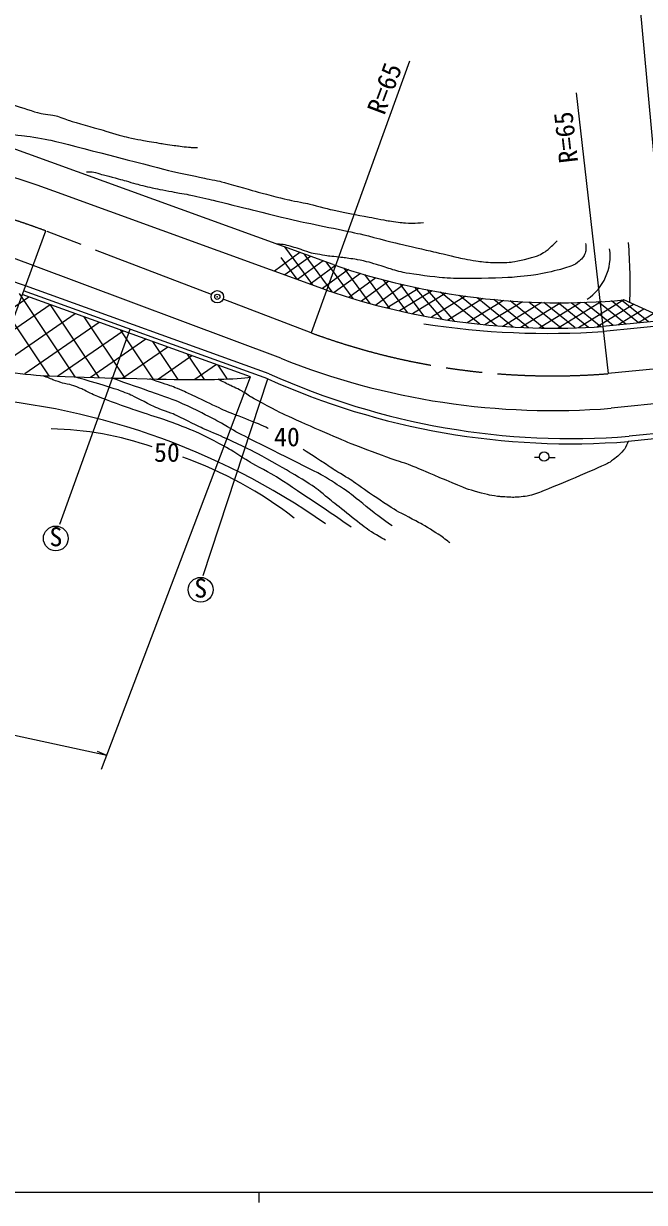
# Model space of a CAD drawing. Units: millimetres, scale not verified. Extents: x 40000 to 680000, y 20000 to 380000.
# Drawn here: x 245282 to 305235, y 204000 to 317867 of the extents above; entities that cross this region are included whole.
import ezdxf
from ezdxf.enums import TextEntityAlignment as Align

# ---------------------------------------------------------------- set-up
doc = ezdxf.new("R2010")
doc.units = ezdxf.units.MM
doc.header["$LTSCALE"] = 1000
doc.header["$PDMODE"] = 32
doc.header["$PDSIZE"] = 500
doc.linetypes.add('CHAIN', pattern=[18.5, 12, -1.5, 3.5, -1.5])
for name, color, linetype, lineweight in [('M-BGD', 7, 'Continuous', 13), ('M-BMK', 2, 'CHAIN', 13), ('M-STR-HTXT', 7, 'Continuous', 13), ('M-TTL-BAND', 7, 'Continuous', 25), ('M-WORK', 1, 'Continuous', 13)]:
    doc.layers.add(name, color=color, linetype=linetype, lineweight=lineweight)
doc.styles.add('ＭＳ ゴシック', font='')
doc.styles.get('ＭＳ ゴシック').set_extended_font_data('MS Gothic')

msp = doc.modelspace()

# ---------------------------------------------------------------- linework, layer by layer
at = {"layer": 'M-BGD'}
msp.add_circle((263991, 291478), 600, dxfattribs=at)
msp.add_point((263991, 291478), dxfattribs=at)
at = {"layer": 'M-BMK'}
for p, q in [((263430, 291694), (247428, 297839)), ((273046, 288001), (264551, 291263)), ((362634, 290215), (301745, 284052))]:
    msp.add_line(p, q, dxfattribs=at)
for centre, radius, start, end in [((209602, 194776), 109786, 69.84606, 99.66634), ((296371, 351261), 67424, 249.75983, 274.57137)]:
    msp.add_arc(centre, radius, start, end, dxfattribs=at)
at = {"layer": 'M-STR-HTXT'}
for p, q in [((252810, 245849), (267187, 283743)), ((253315, 247180), (252408, 247561))]:
    msp.add_line(p, q, dxfattribs=at)
for points in [[(271047, 324233), (304381, 324233), (307606, 289248)], [(253315, 247180), (192189, 260399), (193172, 260375)]]:
    msp.add_lwpolyline(points, dxfattribs=at)
at = {"layer": 'M-TTL-BAND'}
for p, q in [((40000, 205000), (579000, 205000)), ((268000, 205000), (268000, 204000))]:
    msp.add_line(p, q, dxfattribs=at)
at = {"layer": 'M-WORK'}
for p, q in [((282550, 314221), (273046, 288001)), ((298647, 311177), (301745, 284052)), ((275171, 294589), (243116, 306209)), ((274541, 292127), (248206, 301674)), ((234766, 263730), (247428, 297839)), ((270478, 296290), (273173, 292623)), ((271971, 295749), (269511, 293951)), ((270109, 295281), (271658, 293173)), ((272981, 295383), (270522, 293584)), ((274205, 294939), (271745, 293141)), ((272356, 295610), (275039, 291958)), ((270114, 285538), (246193, 294512)), ((275405, 294509), (272941, 292707)), ((276643, 294100), (274143, 292272)), ((274481, 294839), (277076, 291308)), ((276218, 294237), (278718, 290836)), ((362706, 294825), (301225, 288602)), ((362761, 294349), (301280, 288126)), ((241713, 292810), (247726, 283830)), ((277822, 293735), (275281, 291877)), ((279289, 293314), (276702, 291422)), ((280557, 292978), (277930, 291057)), ((278197, 293624), (280604, 290348)), ((280006, 293121), (282335, 289951)), ((281631, 292715), (283894, 289635)), ((244843, 291788), (250230, 283743)), ((267187, 283743), (245143, 291684)), ((268853, 283565), (245282, 292057)), ((269010, 284046), (245458, 292531)), ((281974, 292634), (279300, 290679)), ((283476, 292305), (280384, 290402)), ((284750, 292054), (281599, 290114)), ((286066, 291820), (282852, 289842)), ((285719, 289312), (283058, 292393)), ((286896, 289131), (284297, 292140)), ((287971, 291530), (284661, 289493)), ((289337, 288824), (285544, 291910)), ((290959, 288670), (287387, 291613)), ((245795, 291449), (238187, 286172)), ((247838, 290713), (240110, 285352)), ((247838, 290713), (252552, 283673)), ((289640, 291322), (286240, 289230)), ((291626, 291129), (288113, 288967)), ((292570, 288555), (289091, 291386)), ((293453, 291003), (289830, 288773)), ((294032, 288485), (290679, 291213)), ((295311, 290926), (291567, 288622)), ((295512, 288446), (292278, 291078)), ((297166, 290900), (293293, 288517)), ((297181, 288442), (294072, 290972)), ((299091, 290928), (295072, 288455)), ((298549, 288469), (295536, 290920)), ((301094, 291015), (296909, 288440)), ((299847, 288520), (296920, 290901)), ((301025, 288588), (298174, 290908)), ((303235, 291174), (298855, 288479)), ((302205, 288701), (299454, 290939)), ((304192, 290738), (300662, 288565)), ((303439, 288826), (300771, 290997)), ((304668, 288950), (302053, 291078)), ((305630, 289048), (303038, 291157)), ((307488, 289236), (303235, 291174)), ((250254, 289843), (242564, 284508)), ((251087, 289543), (255063, 283606)), ((305174, 290290), (302668, 288748)), ((306134, 289853), (304668, 288950)), ((252588, 289002), (245414, 284025)), ((254900, 288169), (248597, 283797)), ((248773, 269517), (255559, 288355)), ((254602, 288276), (257772, 283541)), ((257075, 287385), (251757, 283696)), ((257729, 287150), (260175, 283497)), ((363616, 286948), (302012, 280713)), ((259207, 286617), (254873, 283610)), ((261081, 285942), (262725, 283487)), ((261536, 285778), (258296, 283530)), ((263908, 284924), (261833, 283484)), ((264034, 284878), (264934, 283534)), ((262627, 264553), (268853, 283565)), ((364003, 283601), (303676, 277495)), ((363945, 284098), (303763, 278007)), ((294612, 275975), (295098, 275973)), ((295988, 275969), (296609, 275966))]:
    msp.add_line(p, q, dxfattribs=at)
for centre, radius in [((295543, 276038), 450), ((248393, 268132), 1200), ((262375, 263174), 1200)]:
    msp.add_circle(centre, radius, dxfattribs=at)
for centre, radius, start, end in [((209429, 194699), 113786, 70.07477, 97.74006), ((209686, 196158), 104910, 69.63623, 99.83066), ((209798, 189862), 108686, 70.84651, 99.3205), ((296898, 295416), 5030, 303.89977, 7.99143), ((252069, 292716), 51788, 357.99634, 4.43919), ((297166, 358324), 67424, 250.96027, 275.16425), ((296537, 355863), 67424, 250.96027, 273.98764), ((295931, 365573), 77631, 261.11483, 273.95102), ((296371, 351261), 70774, 248.22268, 274.57137), ((298122, 348552), 71274, 245.7541, 274.46954), ((298122, 348555), 70774, 245.71131, 274.57137), ((235229, 213544), 68368, 55.01838, 86.9214), ((247317, 247008), 31712, 70.8648, 88.86836), ((247820, 239676), 38503, 52.19094, 70.54096)]:
    msp.add_arc(centre, radius, start, end, dxfattribs=at)
for points, knots in [([(215538, 311213), (216153, 311293), (218005, 311495), (218624, 311551), (219429, 311623), (221847, 311811), (222654, 311854), (223362, 311892), (225487, 311957), (226196, 311955), (227127, 311953), (229920, 311884), (230850, 311837), (231645, 311797), (234024, 311586), (234817, 311519), (235185, 311488), (236289, 311372), (236658, 311344), (236995, 311317), (238008, 311275), (238345, 311242), (238714, 311207), (239821, 311086), (240183, 311006), (240744, 310882), (242388, 310363), (242945, 310224), (243244, 310149), (244159, 310018), (244456, 309940), (244940, 309814), (246361, 309326), (246846, 309204), (247157, 309126), (248116, 309020), (248427, 308944), (248691, 308880), (249450, 308585), (249709, 308506), (250315, 308320), (252144, 307801), (252752, 307623), (253201, 307491), (254540, 307073), (254994, 306959), (255401, 306857), (256642, 306620), (257055, 306543), (257378, 306483), (258350, 306324), (258674, 306273), (258965, 306228), (259838, 306100), (260130, 306062), (260399, 306026), (261208, 305916), (261479, 305905), (261616, 305899), (261830, 305895), (262077, 305893)], [0, 0, 0, 0, 1, 1, 1, 2, 2, 2, 3, 3, 3, 4, 4, 4, 5, 5, 5, 6, 6, 6, 7, 7, 7, 8, 8, 8, 9, 9, 9, 10, 10, 10, 11, 11, 11, 12, 12, 12, 13, 13, 13, 14, 14, 14, 15, 15, 15, 16, 16, 16, 17, 17, 17, 18, 18, 18, 19, 19, 19, 20, 20, 20, 20]), ([(240661, 307361), (240991, 307372), (241984, 307351), (242313, 307328), (242925, 307284), (244757, 307103), (245366, 307024), (245878, 306958), (247410, 306723), (247912, 306603), (250194, 306055), (257000, 304252), (259278, 303686), (259934, 303524), (261917, 303105), (262578, 302964), (262942, 302886), (264039, 302685), (264399, 302593), (265054, 302426), (266999, 301846), (267651, 301669), (268267, 301501), (270122, 301013), (270744, 300866), (271131, 300775), (272308, 300569), (272696, 300481), (273185, 300369), (274638, 299975), (275128, 299867), (275795, 299720), (277809, 299336), (278480, 299206), (278881, 299128), (280082, 298895), (280484, 298828), (280779, 298779), (281670, 298657), (281968, 298626), (282156, 298606), (282724, 298561), (282912, 298575), (283142, 298593), (283491, 298624), (283897, 298664)], [0, 0, 0, 0, 1, 1, 1, 2, 2, 2, 3, 3, 3, 4, 4, 4, 5, 5, 5, 6, 6, 6, 7, 7, 7, 8, 8, 8, 9, 9, 9, 10, 10, 10, 11, 11, 11, 12, 12, 12, 13, 13, 13, 14, 14, 14, 15, 15, 15, 15]), ([(251344, 303551), (251489, 303561), (251924, 303539), (252067, 303515), (252220, 303489), (252664, 303343), (252813, 303302), (253218, 303193), (254433, 302873), (254837, 302763), (255164, 302673), (256142, 302390), (256470, 302304), (256778, 302224), (257705, 301999), (258017, 301934), (258416, 301849), (259622, 301630), (260023, 301556), (260335, 301498), (261272, 301338), (261582, 301273), (261985, 301187), (263188, 300897), (263588, 300800), (264345, 300618), (266611, 300063), (267366, 299880), (268240, 299667), (270857, 299013), (271734, 298817), (272941, 298547), (276581, 297821), (277787, 297547), (278547, 297375), (280804, 296772), (281560, 296588), (282219, 296429), (284205, 295985), (284866, 295833), (285390, 295712), (286960, 295330), (287486, 295219), (287857, 295141), (288976, 294937), (289352, 294888), (289668, 294848), (290624, 294778), (290944, 294774), (291258, 294769), (292202, 294791), (292512, 294841), (292978, 294916), (294358, 295246), (294805, 295398), (295031, 295474), (295670, 295816), (295851, 295971), (296058, 296149), (296426, 296503), (296809, 296885)], [0, 0, 0, 0, 1, 1, 1, 2, 2, 2, 3, 3, 3, 4, 4, 4, 5, 5, 5, 6, 6, 6, 7, 7, 7, 8, 8, 8, 9, 9, 9, 10, 10, 10, 11, 11, 11, 12, 12, 12, 13, 13, 13, 14, 14, 14, 15, 15, 15, 16, 16, 16, 17, 17, 17, 18, 18, 18, 19, 19, 19, 20, 20, 20, 20]), ([(299555, 296639), (299577, 296499), (299585, 296069), (299567, 295928), (299555, 295832), (299457, 295555), (299411, 295471), (299357, 295375), (299154, 295112), (299073, 295037), (298955, 294927), (298570, 294623), (298423, 294555), (298153, 294431), (297301, 294160), (297013, 294085), (296563, 293969), (295199, 293677), (294740, 293603), (294291, 293530), (292934, 293375), (292480, 293350), (291560, 293300), (288795, 293235), (287873, 293229), (287448, 293226), (286170, 293267), (285747, 293307), (285042, 293373), (282937, 293645), (282239, 293762), (281950, 293811), (281104, 294052), (280822, 294133), (280567, 294207), (279811, 294459), (279558, 294538), (279376, 294594), (278831, 294760), (278647, 294808), (278426, 294865), (277758, 295019), (277534, 295061), (277279, 295107), (276509, 295214), (276252, 295246), (275946, 295285), (275023, 295371), (274718, 295415), (274389, 295462), (273405, 295627), (273082, 295701), (272905, 295742), (272394, 295931), (272222, 295988), (272090, 296032), (271696, 296166), (271564, 296207), (271430, 296250), (271026, 296376), (270889, 296410), (270757, 296442), (270356, 296526), (270220, 296535), (270088, 296544), (269916, 296555), (269715, 296567)], [0, 0, 0, 0, 1, 1, 1, 2, 2, 2, 3, 3, 3, 4, 4, 4, 5, 5, 5, 6, 6, 6, 7, 7, 7, 8, 8, 8, 9, 9, 9, 10, 10, 10, 11, 11, 11, 12, 12, 12, 13, 13, 13, 14, 14, 14, 15, 15, 15, 16, 16, 16, 17, 17, 17, 18, 18, 18, 19, 19, 19, 20, 20, 20, 21, 21, 21, 22, 22, 22, 22]), ([(185927, 292649), (186203, 292669), (187031, 292712), (187307, 292721), (187565, 292729), (188339, 292743), (188596, 292733), (189115, 292714), (190673, 292654), (191186, 292577), (191948, 292462), (194201, 291948), (194952, 291775), (195677, 291608), (197843, 291061), (198564, 290878), (199014, 290764), (200354, 290387), (200807, 290288), (201134, 290216), (202126, 290046), (202460, 290028), (202908, 290004), (204259, 290010), (204703, 290075), (206257, 290304), (210886, 291205), (212430, 291498), (213086, 291622), (215046, 292034), (215702, 292159), (216467, 292305), (218765, 292739), (219536, 292853), (219965, 292916), (221261, 293029), (221694, 293046), (222204, 293067), (223736, 293089), (224244, 293046), (224642, 293013), (225825, 292794), (226204, 292669), (226823, 292464), (228640, 291724), (229210, 291407), (230588, 290638), (234549, 288037), (235920, 287255), (236530, 286907), (238456, 286047), (239100, 285768), (239614, 285544), (241178, 284918), (241711, 284743), (242105, 284613), (243317, 284313), (243727, 284247), (244423, 284135), (246526, 283881), (247231, 283850), (250006, 283729), (258336, 283502), (261114, 283487), (262329, 283480), (266002, 283468), (267187, 283743)], [0, 0, 0, 0, 1, 1, 1, 2, 2, 2, 3, 3, 3, 4, 4, 4, 5, 5, 5, 6, 6, 6, 7, 7, 7, 8, 8, 8, 9, 9, 9, 10, 10, 10, 11, 11, 11, 12, 12, 12, 13, 13, 13, 14, 14, 14, 15, 15, 15, 16, 16, 16, 17, 17, 17, 18, 18, 18, 19, 19, 19, 20, 20, 20, 21, 21, 21, 22, 22, 22, 22]), ([(276904, 269231), (275488, 270230), (271177, 273134), (269720, 274071), (269231, 274386), (267681, 275190), (267180, 275485), (266767, 275728), (265567, 276523), (265150, 276760), (264571, 277088), (262805, 278023), (262202, 278305), (261718, 278531), (260225, 279116), (259723, 279297), (258870, 279603), (256281, 280436), (255426, 280737), (254765, 280970), (252793, 281701), (252144, 281965), (251886, 282069), (251147, 282465), (250893, 282578), (250703, 282663), (250123, 282895), (249925, 282956), (249754, 283009), (249223, 283098), (249051, 283145), (248878, 283192), (248368, 283363), (248201, 283428), (247993, 283510), (247572, 283683), (247161, 283854)], [0, 0, 0, 0, 1, 1, 1, 2, 2, 2, 3, 3, 3, 4, 4, 4, 5, 5, 5, 6, 6, 6, 7, 7, 7, 8, 8, 8, 9, 9, 9, 10, 10, 10, 11, 11, 11, 12, 12, 12, 12]), ([(280245, 267964), (279880, 268145), (278834, 268779), (278504, 269018), (277786, 269540), (275711, 271210), (275016, 271762), (274684, 272025), (273717, 272849), (273370, 273091), (272907, 273413), (271462, 274291), (270975, 274575), (270303, 274968), (268271, 276120), (267580, 276478), (266935, 276812), (264959, 277733), (264298, 278036), (263929, 278206), (262801, 278668), (262433, 278839), (261918, 279079), (260403, 279860), (259883, 280090), (259528, 280248), (258420, 280616), (258065, 280775), (257597, 280985), (256240, 281715), (255775, 281932), (255512, 282055), (254705, 282385), (254429, 282475), (253595, 282747), (251075, 283508), (250230, 283743), (250229, 283743), (250229, 283743), (250229, 283743)], [0, 0, 0, 0, 1, 1, 1, 2, 2, 2, 3, 3, 3, 4, 4, 4, 5, 5, 5, 6, 6, 6, 7, 7, 7, 8, 8, 8, 9, 9, 9, 10, 10, 10, 11, 11, 11, 12, 12, 12, 13, 13, 13, 13]), ([(280874, 269346), (280519, 269589), (279477, 270349), (279137, 270611), (278691, 270956), (277390, 272037), (276944, 272382), (276759, 272526), (276180, 272928), (275983, 273057), (275597, 273310), (274439, 274075), (274030, 274291), (272434, 275134), (267571, 277515), (265968, 278345), (265556, 278559), (264366, 279285), (263958, 279505), (263512, 279746), (262153, 280430), (261698, 280652), (261394, 280801), (260477, 281235), (260163, 281360), (259673, 281556), (258178, 282075), (257681, 282251), (256922, 282520), (255224, 283120), (253749, 283640)], [0, 0, 0, 0, 1, 1, 1, 2, 2, 2, 3, 3, 3, 4, 4, 4, 5, 5, 5, 6, 6, 6, 7, 7, 7, 8, 8, 8, 9, 9, 9, 10, 10, 10, 10]), ([(268914, 278758), (268889, 278772), (268864, 278785), (268841, 278797), (268028, 279223), (265438, 280172), (264596, 280535), (264177, 280715), (262950, 281318), (262538, 281513), (262258, 281645), (261421, 282044), (261138, 282171), (260834, 282307), (259918, 282716), (259604, 282828), (259189, 282977), (258290, 283278), (257461, 283548)], [0, 0, 0, 0, 1, 1, 1, 2, 2, 2, 3, 3, 3, 4, 4, 4, 5, 5, 5, 6, 6, 6, 6]), ([(303676, 277495), (303630, 277345), (303422, 276918), (303333, 276789), (303239, 276651), (302894, 276283), (302767, 276175), (302560, 275998), (301917, 275484), (301671, 275368), (300438, 274784), (296662, 273203), (295400, 272686), (295133, 272577), (294312, 272297), (294030, 272237), (293755, 272180), (292913, 272111), (292633, 272105), (292358, 272099), (291533, 272152), (291259, 272177), (291062, 272196), (290472, 272278), (290279, 272324), (289831, 272431), (288494, 272780), (288062, 272939), (287256, 273235), (284891, 274267), (284097, 274596), (283734, 274747), (282644, 275202), (282276, 275338), (281878, 275485), (280666, 275867), (280269, 276013), (279529, 276283), (277318, 277110), (276591, 277413), (275328, 277940), (271564, 279583), (270325, 280162), (269701, 280454), (267880, 281433), (267279, 281768), (267091, 281872), (266569, 282253), (266382, 282358), (266148, 282489), (265417, 282827), (265178, 282948), (264950, 283063), (264531, 283278), (264082, 283508)], [0, 0, 0, 0, 1, 1, 1, 2, 2, 2, 3, 3, 3, 4, 4, 4, 5, 5, 5, 6, 6, 6, 7, 7, 7, 8, 8, 8, 9, 9, 9, 10, 10, 10, 11, 11, 11, 12, 12, 12, 13, 13, 13, 14, 14, 14, 15, 15, 15, 16, 16, 16, 17, 17, 17, 18, 18, 18, 18]), ([(286446, 267697), (286265, 267859), (285687, 268307), (285485, 268442), (285126, 268683), (284018, 269361), (283642, 269574), (283183, 269834), (281764, 270540), (281310, 270808), (280808, 271104), (279348, 272067), (278865, 272393), (278481, 272652), (277362, 273473), (276976, 273728), (276646, 273945), (275619, 274541), (275286, 274753), (275049, 274904), (274361, 275396), (274122, 275546), (273729, 275793), (273042, 276231), (272280, 276712)], [0, 0, 0, 0, 1, 1, 1, 2, 2, 2, 3, 3, 3, 4, 4, 4, 5, 5, 5, 6, 6, 6, 7, 7, 7, 8, 8, 8, 8])]:
    msp.add_open_spline(points, degree=3, knots=knots, dxfattribs=at)

# ---------------------------------------------------------------- texts
at = {"layer": 'M-WORK', "style": 'ＭＳ ゴシック'}
for s, rotation, p in [('R=65', 69.498, (281509, 311085)), ('R=65', 96.498, (299100, 307037)), ('40', 359.998, (270712, 276485)), ('50', 359.998, (259124, 274984))]:
    msp.add_text(s, height=1833, rotation=rotation, dxfattribs=at).set_placement(p, align=Align.BOTTOM_CENTER)
for p in [(248402, 266830), (262384, 261872)]:
    msp.add_text('S', height=1833, dxfattribs=at).set_placement(p, align=Align.BOTTOM_CENTER)

doc.saveas('drawing.dxf')
